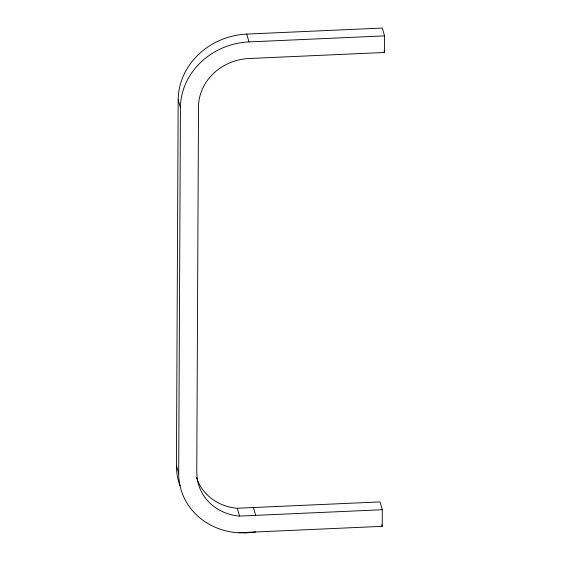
<?xml version="1.0" encoding="UTF-8"?>
<svg xmlns="http://www.w3.org/2000/svg" width="561" height="561" viewBox="0 0 561 561"><rect width="100%" height="100%" fill="white"/><g stroke="black" fill="none" stroke-linecap="round" stroke-linejoin="round"><path stroke-width="0.84" d="M180.137 485.91A68.73 62.236 -16.1 0 1 176.435 465.455L178.181 99.823A68.73 62.236 -16.1 0 1 246.735 34.095L382.307 28.05L384.565 35.876L384.488 52.475L248.916 58.519A50.532 45.757 -16.1 0 0 198.51 106.842L196.764 471.885L197.283 478.961A50.483 45.714 -16.1 0 0 239.126 516.092L382.3 509.739L382.216 526.337L238.748 532.733M255.599 531.982L245.935 532.95L236.3 532.655A68.73 62.236 -16.1 0 1 178.693 473.281L180.439 107.649L178.181 99.823M180.439 107.649A68.73 62.236 -16.1 0 1 248.993 41.921L384.565 35.876M196.49 477.446A50.483 45.714 -16.1 0 0 236.868 508.266L380.042 501.913L382.3 509.739M384.033 50.911L384.488 52.475M246.735 34.095L248.993 41.921M381.768 524.773L382.216 526.337M253.418 507.558L255.676 515.384M237.303 508.28L239.561 516.099M176.435 465.455L178.693 473.281"/></g></svg>
